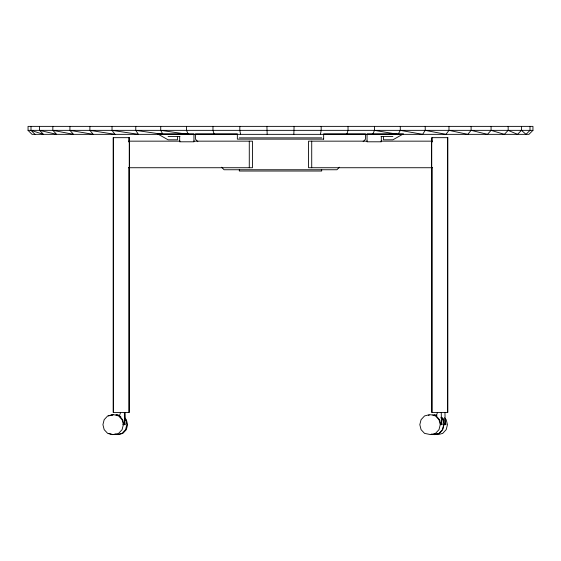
<?xml version="1.0" encoding="UTF-8"?>
<svg xmlns="http://www.w3.org/2000/svg" width="561" height="561" viewBox="0 0 561 561"><rect width="100%" height="100%" fill="white"/><g stroke="black" fill="none" stroke-linecap="round" stroke-linejoin="round"><path stroke-width="0.84" d="M293.831 134.345L294.083 126.372M320.429 134.345L321.173 130.355L321.173 126.372M443.737 424.663L442.489 429.642L439.004 433.38L434.27 434.628M346.789 134.345L348.03 130.355L348.03 126.372M124.1 424.663L122.6 419.677L119.367 415.946L120.608 412.454M440.995 424.663L439.501 419.677L436.262 415.946L437.51 412.454M372.749 134.345L374.468 130.355L374.468 126.372M400.281 126.372L400.281 130.355L398.114 134.345L374.468 130.355M425.224 126.372L425.224 130.355L422.622 134.345L400.281 130.355M448.975 126.372L448.975 130.355L445.988 134.345L425.224 130.355M471.107 126.372L471.107 130.355L467.783 134.345L448.975 130.355M491.078 126.372L491.078 130.355L487.481 134.345L471.107 130.355M339.328 167.199L336.944 169.752L224.056 169.752L221.672 167.199M363.156 141.688L365.534 139.135L365.534 135.096M508.161 126.372L508.161 130.355L504.36 134.345L491.078 130.355M521.457 126.372L521.457 130.355L517.544 134.345L508.161 130.355M532.95 130.355L528.967 134.345L32.033 134.345L28.05 130.355L28.05 126.372L532.95 126.372L532.95 130.355L28.05 130.355M112.389 414.698L107.656 415.946L104.171 419.677L102.922 424.663L104.171 429.642L107.656 433.38L112.389 434.628L116.225 434.214M108.42 415.946L113.154 414.698M111.52 415.322L113.883 414.698L118.616 415.946L122.102 419.677L123.35 424.663L122.102 429.642L118.616 433.38L113.883 434.628M117.368 434.628L122.102 433.38L125.594 429.642L126.835 424.663L125.594 419.677L124.43 418.436M429.284 414.698L424.551 415.946L421.066 419.677L419.817 424.663L421.066 429.642L424.551 433.38L430.778 434.628L435.511 433.38L439.004 429.642L440.245 424.663L439.004 419.677L435.511 415.946L430.778 414.698L428.415 415.322M195.466 133.82L237.345 133.82L237.345 139.135L323.676 139.135M323.655 133.82L365.534 133.82M168.097 136.477L179.976 136.477M381.024 136.477L392.903 136.477M239.309 137.866L321.691 137.866M128.616 141.155L180.158 141.155M193.643 141.155L252.457 141.155L252.457 167.732L128.616 167.732M367.357 141.155L308.543 141.155L308.543 167.732L432.384 167.732M380.842 141.155L432.384 141.155M119.367 415.946L120.931 417.012M436.262 415.946L436.76 415.946M122.761 424.663L125.341 424.663L124.304 420.512M440.518 424.663L442.243 424.663L441.205 420.512M443.372 424.663L445.96 424.663L444.712 419.677M160.719 126.372L160.719 130.355L188.251 134.345L186.532 130.355L186.532 126.372M135.776 126.372L135.776 130.355L162.886 134.345L160.719 130.355M112.025 126.372L112.025 130.355L138.378 134.345L135.776 130.355M89.893 126.372L89.893 130.355L115.012 134.345L112.025 130.355M69.922 126.372L69.922 130.355L93.217 134.345L89.893 130.355M52.839 126.372L52.839 130.355L73.519 134.345L69.922 130.355M39.543 126.372L39.543 130.355L56.633 134.345L52.839 130.355M434.495 414.698L436.865 415.322M432.776 414.698L436.717 415.736M434.123 434.004L437.987 434.628L442.72 433.38L446.205 429.642L447.454 424.663L446.205 419.677L444.459 417.812M431.423 434.214L433.001 434.628M431.199 434.214L434.495 434.628L439.228 433.38L442.72 429.642L443.961 424.663L442.72 419.677L440.974 417.812M116.639 414.698L119.009 415.322M115.875 414.698L119.823 415.736M115.061 434.214L116.639 434.628M114.297 434.214L118.133 434.628L122.866 433.38L126.358 429.642L127.599 424.663L126.358 419.677L124.612 417.812M108.42 433.38L113.154 434.628M31.002 126.372L31.002 130.355L43.463 134.345L39.543 130.355M521.457 130.355L526.022 134.345L529.998 130.355L529.998 126.372M442.075 417.545L443.681 419.144M31.002 130.355L34.978 134.345M197.844 141.688L195.466 139.135L195.466 135.096M441.058 417.188L443.218 419.677L444.712 424.663M214.211 134.345L212.97 130.355L212.97 126.372M441.163 423.001L441.493 424.663L441.248 412.454M124.261 423.001L124.598 424.663L124.346 412.454M240.571 134.345L239.828 130.355L239.828 126.372M267.169 134.345L266.917 126.372M444.957 412.454L445.21 424.663M125.11 412.454L125.271 420.301M447.468 137.669L447.468 412.454M432.089 137.669L432.089 142.045M432.089 167.423L432.089 412.454M431.591 141.155L431.591 167.732M383.507 136.477L383.507 139.808L392.903 139.808L403.499 133.82L367.048 133.82L367.048 141.793L381.326 141.793L381.326 136.477M323.655 135.096L323.655 139.135M321.691 169.752L321.691 171.028L239.309 171.028L239.309 169.752M311.72 141.155L311.72 167.732M249.28 141.155L249.28 167.732M179.674 136.477L179.674 141.793L193.952 141.793L193.952 133.82L157.501 133.82L168.097 139.808L177.493 139.808L177.493 136.477M129.409 141.155L129.409 167.732M128.911 137.669L128.911 142.045M128.911 167.423L128.911 412.454M113.532 137.669L113.532 412.454M129.275 137.669L113.168 137.669L113.168 412.454L129.275 412.454L129.275 137.669M447.832 137.669L431.725 137.669L431.725 412.454L447.832 412.454L447.832 137.669"/></g></svg>
